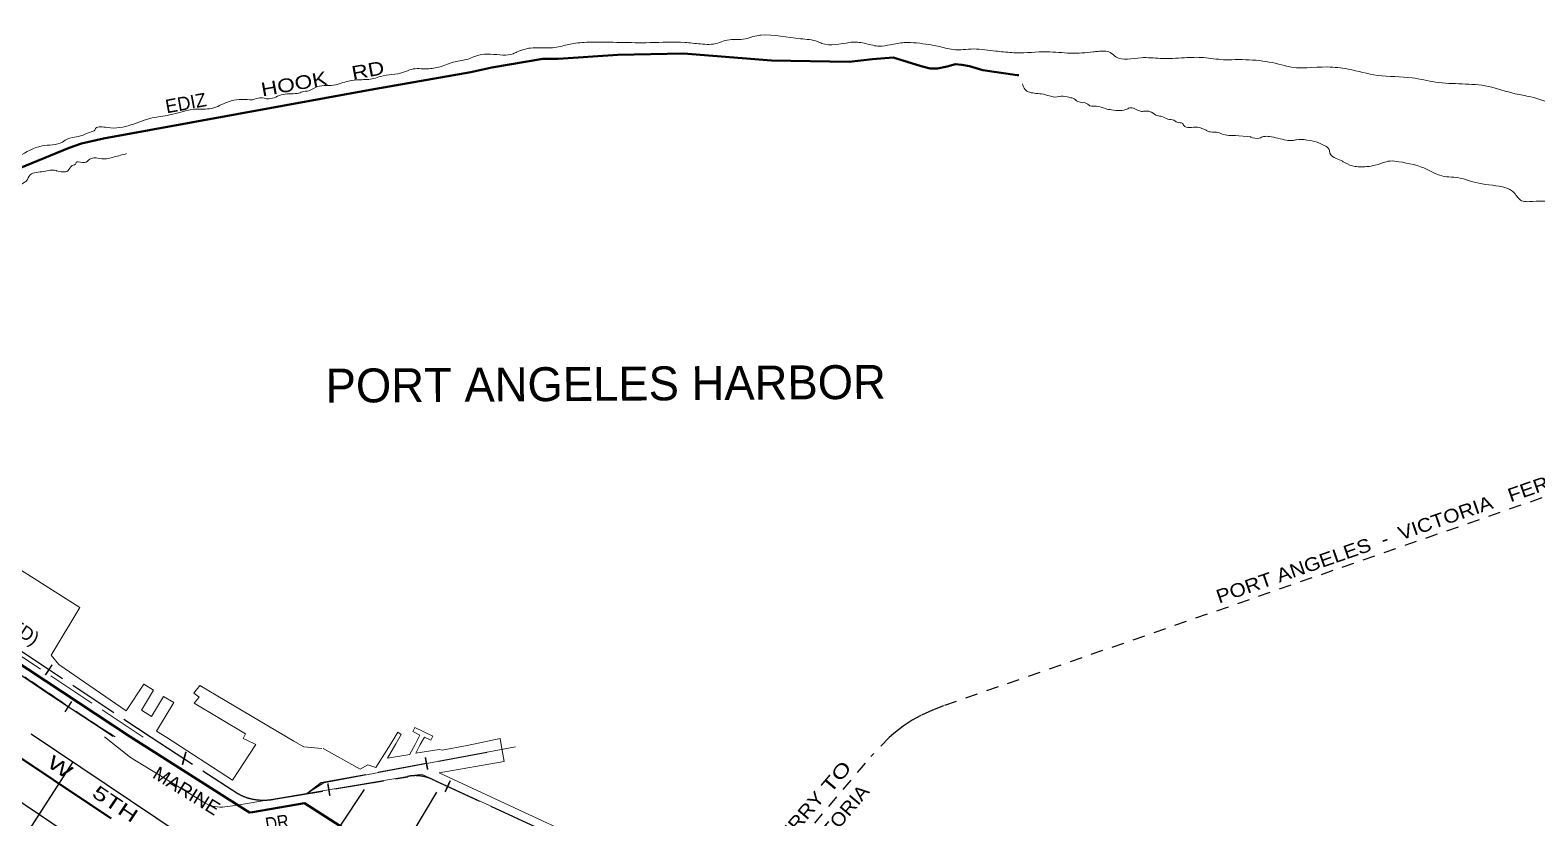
# Model space of a CAD drawing. Header units: feet. Extents: x -739708 to -488887, y 188754 to 379550.
# Drawn here: x -604476 to -591064, y 236938 to 243954 of the extents above; entities that cross this region are included whole.
import ezdxf
from ezdxf.enums import TextEntityAlignment as Align

# ---------------------------------------------------------------- set-up
doc = ezdxf.new("R2010")
doc.units = ezdxf.units.FT
doc.header["$LTSCALE"] = 73
doc.linetypes.add('LONG_DASHED', pattern=[7.5, 6, -1.5])
doc.linetypes.add('SHORT_DASHED', pattern=[2.7, 1.5, -1.2])
for name, color, linetype, lineweight in [('26', 7, 'Continuous', 40), ('29', 7, 'Continuous', 25), ('33', 7, 'SHORT_DASHED', 25), ('34', 7, 'Continuous', 13), ('39', 7, 'Continuous', 13), ('63', 7, 'Continuous', 25)]:
    doc.layers.add(name, color=color, linetype=linetype, lineweight=lineweight)
doc.layers.add('27', color=7, linetype='Continuous')
doc.layers.add('41', color=7, linetype='Continuous')

msp = doc.modelspace()

# ---------------------------------------------------------------- linework, layer by layer
at = {"layer": '26'}
msp.add_line((-603753.43, 236932.65), (-604901.44, 237697.24), dxfattribs=at)
for points in [[(-604962.29, 242562.92), (-604129.15, 242905.64), (-604019.37, 242943.04), (-603822.75, 242988.21), (-601450.14, 243423.05), (-600553.51, 243580.62), (-600367.12, 243620.02), (-599913.77, 243698.67), (-599776.84, 243697.05), (-599244.06, 243733.27), (-598661.56, 243746), (-597877.61, 243684.84), (-597184.99, 243672.45), (-596976.89, 243695.13), (-596793.17, 243710.4), (-596543.47, 243633.21), (-596465.5, 243610.97), (-596399.02, 243611.23), (-596313.88, 243631.13), (-596238.8, 243651.31), (-596182.54, 243645.77), (-596114.38, 243633.89), (-596056.5, 243614.21), (-595996.49, 243598.49), (-595689.49, 243554.04), (-595676.01, 243552.26)], [(-603588.45, 237661.75), (-605703.57, 239059.31), (-605705.31, 239060.05)], [(-601687.06, 236847.67), (-602035.14, 237068.73), (-602498.1, 236989.94), (-602523.55, 236985.07), (-602548.1, 237000.67), (-603588.45, 237661.75)]]:
    msp.add_lwpolyline(points, dxfattribs=at)
at = {"layer": '29'}
for p, q in [((-602764.08, 235870.49), (-605504.55, 237713.56)), ((-604466.35, 237685.47), (-602295.43, 236231.07)), ((-604095.14, 237436.78), (-606853.06, 233181.03)), ((-601715.75, 236865.89), (-601499, 237190.75)), ((-600858.28, 237167.46), (-601224.6, 236553.97))]:
    msp.add_line(p, q, dxfattribs=at)
at = {"layer": '33'}
msp.add_line((-597873.6, 236438.24), (-596992.03, 237484.62), dxfattribs=at)
msp.add_lwpolyline([(-587616.34, 283208.35), (-587043.8, 243408.47), (-587086.75, 243049.15), (-587165.54, 242631.31), (-587323.11, 242189.82), (-587386.14, 242055.8), (-587555.53, 241803.51), (-587827.34, 241480.28), (-588128.84, 241195.52), (-588363.08, 241015.14), (-588662.46, 240818.05), (-589052.45, 240605.19), (-589552.74, 240352.91), (-590275.55, 240046.19), (-596346.52, 237935.55), (-596442.52, 237899.1), (-596548.89, 237850.82), (-596623.73, 237808.43), (-596706.46, 237755.22), (-596787.71, 237691.16), (-596828.57, 237655.69), (-596992.03, 237484.62)], dxfattribs=at)
at = {"layer": '34', "linetype": 'LONG_DASHED'}
msp.add_line((-603469.97, 237657.71), (-605509.51, 239009.81), dxfattribs=at)
at = {"layer": '34'}
for points in [[(-603814.33, 237659.58), (-603582.18, 237475.68), (-602920.51, 237071.75)], [(-602012.7, 237155.71), (-601863.11, 237249.57), (-600155.11, 237570.92)], [(-602741.98, 237037.48), (-602651.08, 237047.51), (-600992.4, 237326.31), (-598817.19, 236325.77), (-596607.9, 234910.52)]]:
    msp.add_lwpolyline(points, dxfattribs=at)
msp.add_arc((-602782.89, 237321.46), 286.91, 241.32411, 278.19769, dxfattribs=at)
at = {"layer": '34', "linetype": 'LONG_DASHED'}
msp.add_spline([(-615149.53, 239251.32), (-614578.52, 239400.84), (-613852.9, 239591.05), (-612912.11, 239889.96), (-612010.76, 240119.29), (-611221.63, 240374.66), (-610727.8, 240540.78), (-610346.89, 240578.34), (-609694.35, 240388.31), (-609302.78, 240345.38), (-608528.5, 240442.38), (-608050.44, 240397.94), (-607674.5, 240152.47), (-607063.63, 239766.39), (-606455.18, 239356.26), (-605739.93, 238956.32), (-605077.01, 238555.29), (-604512.11, 238186.07), (-604100.49, 237909.86), (-603720.6, 237660.31)], degree=3, dxfattribs=at)
at = {"layer": '39'}
for p, q in [((-593753.37, 243014.87), (-593607.96, 243002.52)), ((-603260.48, 237652.9), (-603350.21, 237710.89)), ((-602552.1, 237633.79), (-602581.01, 237646.27)), ((-602468.03, 237591.46), (-602552.1, 237633.79))]:
    msp.add_line(p, q, dxfattribs=at)
for points in [[(-604794.81, 239192.57), (-604683.85, 239225.73), (-604032.29, 238813.38), (-604290.32, 238386.36)], [(-604290.32, 238386.36), (-604220.09, 238305.2), (-603620.7, 237890.3)], [(-603620.7, 237890.3), (-603463.13, 238129.15), (-603378.28, 238075.24), (-603485.85, 237896.7), (-603396.74, 237839.91), (-603288.18, 238020.38), (-603198.44, 237967.15), (-603350.21, 237710.89)], [(-602127.98, 237622.31), (-602965.39, 238117.89), (-603019.63, 238048.78), (-602972.4, 238012.28), (-603015.98, 237960), (-602560.06, 237687.88), (-602581.01, 237646.27)], [(-601264.08, 237599.14), (-601203.79, 237701), (-601172.71, 237681.74), (-601219.83, 237597.91)], [(-601048.96, 237593.38), (-601007.39, 237676.31), (-601068.98, 237706.71), (-601050.84, 237744.76), (-600890.82, 237665.7), (-600910.25, 237631.16), (-600966, 237656.55), (-601002.95, 237592.08)], [(-602468.03, 237591.46), (-602674.64, 237274.28), (-603260.48, 237652.9)], [(-602127.98, 237622.31), (-602040.53, 237570.22), (-601878.69, 237557.64)], [(-601866.86, 237555.22), (-601537.37, 237372.92), (-601469.98, 237411.7), (-601400.05, 237385.93), (-601264.08, 237599.14)], [(-601219.83, 237597.91), (-601294.13, 237471.48), (-601097.4, 237504.21), (-601096.26, 237507.19), (-601048.96, 237593.38)], [(-601002.95, 237592.08), (-601043.82, 237513.92), (-601041.84, 237513.46)], [(-601041.84, 237513.46), (-600834.01, 237548.05), (-600809.9, 237540.19), (-600586.74, 237581.88)], [(-598869.28, 236425.7), (-600834.89, 237340.87), (-600257.42, 237441.11), (-600280.73, 237572.56)], [(-600280.73, 237572.56), (-600293.27, 237645.81), (-600586.74, 237581.88)]]:
    msp.add_lwpolyline(points, dxfattribs=at)
for points in [[(-590990.08, 242435.13), (-590949.65, 242440.1), (-590884.2, 242476.66), (-590820.54, 242521.32), (-590783.87, 242536.47), (-590745.02, 242557.6), (-590667.93, 242577.72), (-590618.43, 242620.74), (-590608.29, 242697.07), (-590581.8, 242708.46), (-590558.78, 242740.09), (-590558.39, 242828.77), (-590551.91, 242844.72), (-590542.16, 242906.94), (-590561.08, 243026.38), (-590562.71, 243040.53), (-590580.82, 243115.59), (-590635.98, 243161.41), (-590693.48, 243195.19), (-590754.79, 243237.14), (-590904.34, 243293.53), (-591118.08, 243359.7), (-591258.33, 243387.62), (-591496.28, 243452.42), (-591966.6, 243491.16), (-592173.06, 243528.92), (-592482.67, 243551.27), (-592745.04, 243606.65), (-592927.84, 243625.62), (-593294.26, 243633.37), (-593310.25, 243637.83), (-593532.64, 243682.05), (-593780.18, 243690.66), (-593854.71, 243690.63), (-594031.47, 243709.44), (-594200.72, 243707.91), (-594416.43, 243701.56), (-594587.48, 243708.12), (-594812.87, 243716.15), (-594862.21, 243753.74), (-594970.69, 243764.7), (-595013.13, 243759.77), (-595214.86, 243749.02), (-595426.05, 243760.69), (-595700.25, 243751.86), (-595848.99, 243763.88), (-595879.12, 243766.71), (-596078.02, 243786.11), (-596261.48, 243780.91), (-596395.63, 243810.68), (-596475.83, 243824.92), (-596694.9, 243842.84), (-596820.31, 243824.01), (-596915.35, 243810.4), (-597037.59, 243833.82), (-597154.08, 243847), (-597182.36, 243843.72), (-597430.33, 243836.21), (-597466.18, 243851.26), (-597618.58, 243877.5), (-597972.25, 243909.07), (-597988.4, 243907.49), (-598130.34, 243872.97), (-598291.82, 243861.14), (-598354.88, 243838.63), (-598510.2, 243830.66), (-598648.82, 243844.43), (-598959.08, 243842.6), (-599484.74, 243846.5), (-599640.17, 243834.51), (-599753.65, 243809.3), (-599826.5, 243797.13), (-600021.98, 243794.27), (-600141.77, 243759.15), (-600176.42, 243743.96), (-600267.39, 243732.26), (-600482.94, 243731.94), (-600590.77, 243692.48), (-600669.71, 243678.46), (-600694.03, 243673.05), (-600826.17, 243628.19), (-600943.53, 243609.13), (-601082.64, 243604.77), (-601153.85, 243578.44), (-601358.3, 243541.54), (-601417.23, 243522.96), (-601538.38, 243512.07), (-601643.44, 243500.75), (-601775.36, 243463.94), (-601937.05, 243444.05), (-601982.05, 243419.04), (-602040.8, 243406.49), (-602083.46, 243393.52), (-602224.79, 243381.14), (-602352.75, 243342.21), (-602431.1, 243350.35), (-602496.05, 243331.91)], [(-595643.26, 243476.21), (-595622.43, 243427.28), (-595522.71, 243390.37), (-595456.45, 243382.56), (-595382.46, 243362.45), (-595354.38, 243357.66), (-595279.63, 243365.75), (-595213.53, 243351.89), (-595193.51, 243347.33), (-595150, 243317.95), (-595065.94, 243297.58), (-595042.22, 243280.82), (-594983.9, 243277.25), (-594903.93, 243254.97), (-594849.86, 243243.45), (-594706.56, 243253.74), (-594698.39, 243257.56), (-594654.06, 243258.39), (-594582.3, 243230.27), (-594545.95, 243233.34), (-594493.9, 243221.87), (-594442.33, 243192.28), (-594402.23, 243185.16), (-594348.48, 243161.56), (-594296.36, 243152.11), (-594266.66, 243133.18), (-594216.61, 243121.77), (-594206.98, 243105.39), (-594086.54, 243090.09), (-594008.74, 243061.81), (-593998.78, 243057.52), (-593970.88, 243046.7), (-593898.47, 243042.75), (-593870.62, 243029.91), (-593806.53, 243016.11), (-593747.68, 243014.54)], [(-602496.05, 243331.91), (-602685.6, 243324.85), (-602824.11, 243268.06), (-602860.67, 243256.94), (-603007.94, 243248.76), (-603234.92, 243198.35), (-603390.73, 243172.25), (-603789.89, 243086.1), (-603892.87, 243076.74), (-603901.3, 243062.85), (-603931.94, 243047.54), (-604062.07, 243002.63), (-604141.07, 242986.58), (-604188.17, 242957.6), (-604370.42, 242922.12), (-604576.4, 242828.82), (-604825.73, 242696.36), (-604882.75, 242673.69), (-604903.31, 242658.11), (-605039.81, 242601.26), (-605083.06, 242566.13), (-605175.06, 242516.16), (-605216.24, 242482.99), (-605432.49, 242381.91), (-605444.9, 242370.14), (-605500.45, 242327.27), (-605618.83, 242269.94), (-605749.83, 242192.79), (-605909.61, 242094.24), (-605967.44, 242041.35), (-606182.06, 241926.11), (-606235.27, 241895.27), (-606570.55, 241787.26), (-606656.84, 241725.05), (-606791.27, 241670.16), (-606860.19, 241653.85), (-606899.37, 241620.63), (-606989.35, 241570.6), (-607058.17, 241558.32), (-607115.56, 241521.55), (-607148.09, 241510.32), (-607251.73, 241476.78), (-607337.63, 241428.67), (-607502.15, 241378.61), (-607520.59, 241367.01), (-607569.33, 241352.18), (-607696.2, 241278.94), (-607887.75, 241197.35), (-607948.79, 241174.79), (-608053.24, 241111.04), (-608107.53, 241114.49), (-608149.86, 241113.61), (-608285.43, 241090.99), (-608322.05, 241077.85), (-608445.27, 241065), (-608483.57, 241064), (-608816.5, 241042.6), (-608998.65, 241011.14), (-609109.68, 241001.99), (-609407.32, 241019.97), (-609664.15, 240982.43), (-609861.19, 240921.13), (-610002.75, 240900.7), (-610059.06, 240904.21), (-610213.56, 240926.44), (-610232.05, 240912.83), (-610305.12, 240892.59), (-610491.11, 240867.28), (-610652.97, 240841.34), (-610740.33, 240813.42), (-610910.45, 240779.63), (-611311.83, 240760.03), (-611380.86, 240739.69), (-611607.83, 240689.26), (-611706.84, 240677.78), (-611749.05, 240680.91), (-611786.86, 240698.04), (-611945.72, 240708.29), (-612340.84, 240696.59), (-612465.32, 240711.98), (-612614.5, 240707.87), (-612707.31, 240702.27), (-612922.46, 240716.02), (-613095.79, 240712.55), (-613152.42, 240703.97), (-613180.71, 240700.69), (-613323.78, 240698.43), (-613424.92, 240682.97), (-613572.02, 240680.82), (-614084.05, 240666.15), (-614295.08, 240683.83), (-614489.35, 240650.68), (-614743.95, 240621.14), (-614832.63, 240619.45), (-615028.09, 240616.57), (-615049.96, 240627.22), (-615087.09, 240638.09)], [(-590986.16, 242430.99), (-591099.04, 242427.96), (-591211.5, 242441.04), (-591273.99, 242513.25), (-591341.51, 242549.31), (-591580.12, 242589.94), (-591802.24, 242644.23), (-591890.7, 242650.63), (-591968.55, 242676.88), (-592040.08, 242713.06), (-592292.02, 242782.26), (-592370.41, 242788.37), (-592406.86, 242781.29), (-592502.34, 242751.58), (-592653.8, 242737.48), (-592683.94, 242740.29), (-592771.69, 242772.86), (-592793.5, 242785.54), (-592851.22, 242811.27), (-592906.38, 242857.08), (-592913.56, 242889.53), (-592956.86, 242926.96), (-593004.57, 242950.41), (-593110.66, 242975.41), (-593205.26, 242977.92), (-593239.7, 242970.78), (-593294, 242974.24), (-593444.2, 243006.46), (-593496.59, 243005.84), (-593535.22, 242992.75), (-593617.67, 242999.38)], [(-603616.89, 242853.74), (-603728.47, 242824.45), (-603837.71, 242807.2), (-603932.27, 242811.72), (-603977.48, 242778.66), (-604047.93, 242780.53), (-604066.1, 242778.99), (-604068.44, 242766.96), (-604103.2, 242747.73), (-604140.74, 242700.35), (-604185.3, 242691.46), (-604239.43, 242700.95), (-604245.41, 242703.13), (-604354.39, 242695.95), (-604421.14, 242685.62), (-604476.08, 242664.91), (-604509.76, 242611.38), (-604534.4, 242593.9), (-604585.81, 242554.95), (-604697.89, 242507.53), (-604752.51, 242498.9), (-604787.93, 242455.5), (-604872.2, 242393.23), (-604985.63, 242295.47), (-605077.63, 242245.5), (-605089.76, 242243.8), (-605186.81, 242155.68), (-605240.13, 242120.82), (-605299.54, 242084.09), (-605312.16, 242064.27), (-605336.7, 242050.81), (-605345.24, 242032.9), (-605366.46, 242022.03)]]:
    msp.add_spline(points, degree=3, dxfattribs=at)
at = {"layer": '63'}
msp.add_line((-604106.94, 237974.92), (-604168.41, 237882.96), dxfattribs=at)
at = {"layer": '63', "linetype": 'LONG_DASHED'}
for p, q in [((-603398.96, 237656.63), (-602627.57, 237156.08)), ((-602302.52, 237105.06), (-601115.46, 237304.6))]:
    msp.add_line(p, q, dxfattribs=at)
for points in [[(-605466.26, 239027.05), (-603399.07, 237656.64)], [(-605043.71, 238528.87), (-604795.92, 238368.55), (-604514.38, 238182.66), (-604308.82, 238044.19), (-604136.37, 237928.91)], [(-604136.39, 237928.92), (-604102.75, 237906.44), (-603912.8, 237781.66), (-603736.33, 237665.74)], [(-600409.96, 237519.41), (-601886.32, 237250.51), (-602012.68, 237154.05)], [(-600873.99, 237270.73), (-598817.68, 236324.88)]]:
    msp.add_lwpolyline(points, dxfattribs=at)
for centre, radius, start, end in [((-601044.84, 236965.68), 348.77, 61.24247, 102.06794), ((-602427.77, 237481.32), 381.51, 238.51991, 259.55047), ((-602398.79, 237621.52), 525.01, 259.19451, 280.29086)]:
    msp.add_arc(centre, radius, start, end, dxfattribs=at)

# ---------------------------------------------------------------- texts
at = {"layer": '27'}
for s, height, rotation, width, p in [('HOOK    RD', 120.9, 10.386, 1.25, (-602408.53, 243362.67)), ('W    5TH    ST', 120.9, 326.23, 1.45, (-604335.97, 237403.49)), ('DR', 120, 9.659, 0.9, (-602370.43, 236818.93))]:
    msp.add_text(s, height=height, rotation=rotation, dxfattribs=dict(at, width=width)).set_placement(p)
msp.add_text('EDIZ', height=120.9, rotation=10.386, dxfattribs=at).set_placement((-603260.07, 243212.52))
at = {"layer": '27', "width": 1.05}
msp.add_text('MARINE', height=120.9, rotation=328.349, dxfattribs=at).set_placement((-603115.03, 237127.59), align=Align.CENTER)
at = {"layer": '33'}
for s, rotation, width, p in [('PORT ANGELES  -  VICTORIA   FERRY', 19.171, 1.15, (-593893.29, 238846.22)), ('TO', 49.898, 1.35, (-597351.96, 237149.24)), ('FERRY', 49.898, 1.15, (-597802.83, 236627.8)), ('VICTORIA', 49.898, 1.1, (-597538.34, 236526.76))]:
    msp.add_text(s, height=120.9, rotation=rotation, dxfattribs=dict(at, width=width)).set_placement(p)
at = {"layer": '41'}
msp.add_text('PORT ANGELES HARBOR', height=302.3, rotation=0.403, dxfattribs=at).set_placement((-601844.97, 240635.71))
at = {"layer": '63'}
for s, height, rotation, p in [('(ABANDONED)', 120, 326.458, (-605382.69, 239090.04)), ('I', 120.9, 344.404, (-603142.88, 237416.67))]:
    msp.add_text(s, height=height, rotation=rotation, dxfattribs=at).set_placement(p)
for rotation, p in [(326.395, (-604340.85, 238210.61)), (10.593, (-600937.75, 237368.29)), (335.237, (-600782.4, 237169.81)), (9.479, (-601808.21, 237135.03))]:
    msp.add_text('I', height=110.8, rotation=rotation, dxfattribs=at).set_placement(p, align=Align.CENTER)

doc.saveas('drawing.dxf')
